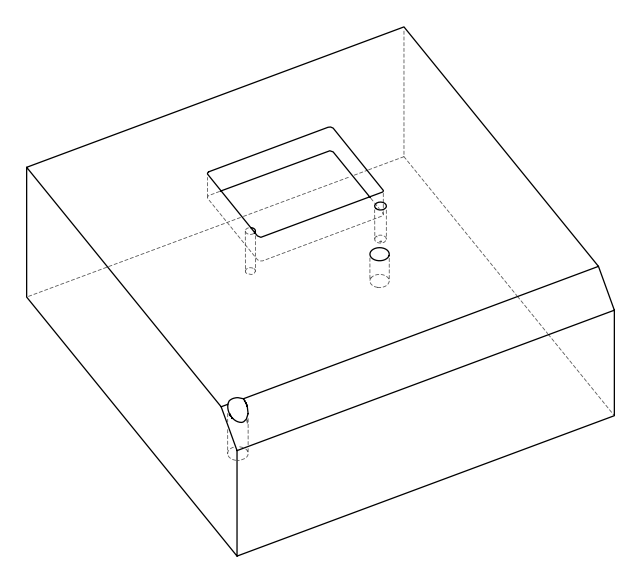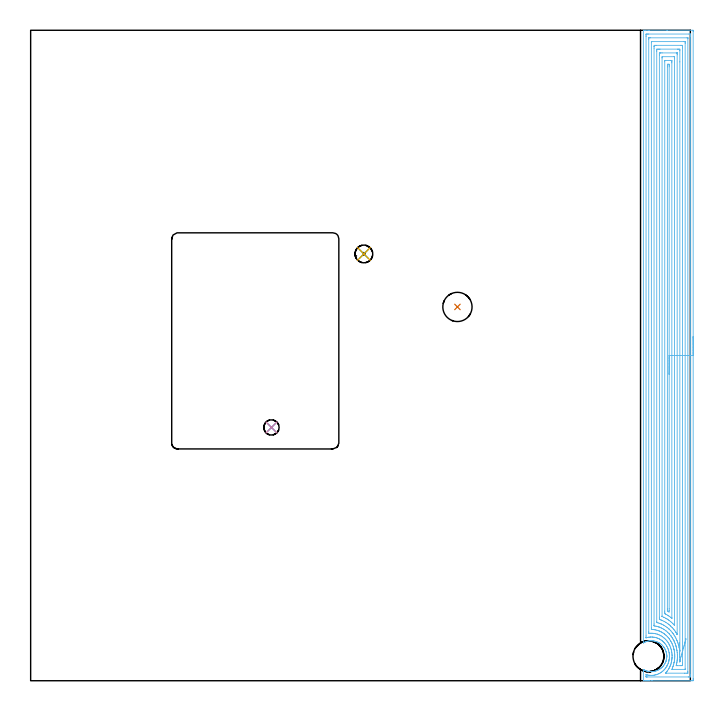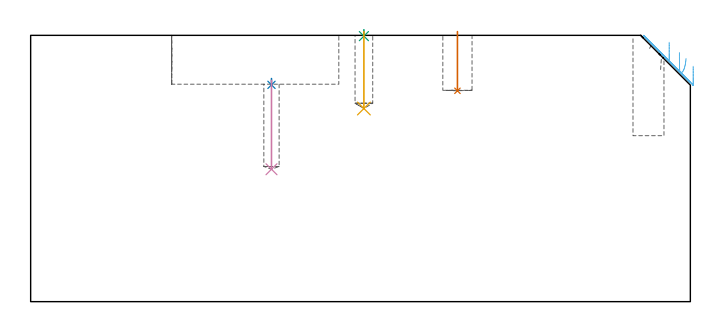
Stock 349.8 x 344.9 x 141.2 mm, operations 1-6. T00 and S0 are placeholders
(PLAN: 8 operations, 6 tool changes, 112.7 min)
(1 INDEXABLE_INSERT_DRILL_BLIND_HOLE_FROM_SOLID | STEP1POCKET | NXT0302_002 | 0.13 min | 5507 mm3)
(2 SPOT_DRILL | STEP1POCKET_1 | NXT0321_9005460120000 | 0.03 min | 2806 mm3)
(3 SPOT_DRILL_1 | STEP1POCKET_2 | NXT0321_9005460120000 | 0.03 min | 11 mm3)
(4 DRILL_BLIND_HOLE_INTO_CENTER | STEP1POCKET_1 | NXT0301_052 | 0.2 min | 2282 mm3)
(5 DRILL_BLIND_HOLE_INTO_CENTER_1 | STEP1POCKET_2 | UGT0301_209 | 0.16 min | 2552 mm3)
(6 AREA_MILL | FG_CHAMFER_SURFACE | UGT0205_001 | 27.6 min | 120172 mm3)
(7 MILL_RECTANGULAR_POCKET | POCKET_RECTANGULAR_STRAIGHT | NXT0201_008 | Follow Part, ap 1.5, ae 75% | 83.96 min | 259935 mm3)
(8 MILL_BLIND_HOLE_FROM_SOLID_MATERIAL | STEP1POCKET_3 | UGT0201_132 | Spiral | 0.6 min | 10312 mm3)
(TOOL NXT0302_002 | Index. Insert Drill 15.5mm [880-D1550L20-05] | D15.5 PA176 FL78 Z2)
(TOOL NXT0321_9005460120000 | NC Spot Drill, 142deg, 12mm, Carbide, Uncoated | D12 PA142 FL30 Z2)
(TOOL NXT0301_052 | Carbide Drill 8.1mm [860.1-0810-024A1-MM 2214] | D8.1 PA140 FL47 Z2)
(TOOL UGT0301_209 | Twist Drill 9.4 mm | D9.4 PA118 FL78 Z2)
(TOOL UGT0205_001 | Chamfer Mill 20 x 3 x 45 deg. | D20 FL50 Z2)
(TOOL NXT0201_008 | ENDMILL 6mm [2P460-0600-NA 1630] | D6 FL26 Z6)
(TOOL UGT0201_132 | Carbide End Mill 14.0 | D14 FL30 Z4)
(OP 1 INDEXABLE_INSERT_DRILL_BLIND_HOLE_FROM_SOLID)
G17 G21 G94 G90
T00 M6
G54
G17 G0 G90 X226.3 Y198.2 S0 M3
G43 Z151.2 H1
G94 G81 G98 Z111.8 F250. R143.2
G80
M5
M2
(OP 2 SPOT_DRILL)
G17 G21 G94 G90
T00 M6
G54
G17 G0 G90 X127.7 Y134.3 S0 M3
G43 Z151.2 H0
G94 G81 G98 Z114.951 F250. R118.3
G80
M5
M2
(OP 3 SPOT_DRILL_1)
G17 G21 G94 G90
T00 M6
G54
G17 G0 G90 X176.7 Y226.3 S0 M3
G43 Z151.2 H0
G94 G81 G98 Z140.795 F250. R144.2
G80
M5
M2
(OP 4 DRILL_BLIND_HOLE_INTO_CENTER)
G17 G21 G94 G90
T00 M6
G54
G17 G0 G90 X127.7 Y134.3 S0 M3
G43 Z151.2 H1
G94 G81 G98 Z70.2 F250. R117.3
G80
M5
M2
(OP 5 DRILL_BLIND_HOLE_INTO_CENTER_1)
G17 G21 G94 G90
T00 M6
G54
G17 G0 G90 X176.7 Y226.3 S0 M3
G43 Z151.2 H0
G94 G81 G98 Z102.4 F250. R143.2
G80
M5
M2
(OP 6 AREA_MILL)
G17 G21 G94 G90
T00 M6
G54
G17 G0 G90 X351.3 Y182.45 S1061 M3
G43 Z151.2 H0
Z124.8
G94 G1 Y182.412 Z123.928 F250.
Y182.298 Z123.063
Y182.109 Z122.212
Y181.847 Z121.38
Y181.513 Z120.574
Y181.11 Z119.8
Y180.641 Z119.064
Y180.11 Z118.372
Y179.521 Z117.729
Y178.878 Z117.14
Y178.186 Z116.608
Y177.45 Z116.14
Y176.676 Z115.737
Y175.87 Z115.403
Y175.038 Z115.141
Y174.186 Z114.952
Y173.322 Z114.838
Y172.45 Z114.8
Y1.06
X351.299 Y0.609 Z114.801
X351.295 Y0.172 Z114.803
X351.292 Y0.01 Z114.806
X350.865 Y0.005 Z115.233
X350.264 Y0. Z115.833
X329.457 Z136.639
X327.976 Z138.118
X327.416 Z138.681
X327.096 Z139.
X326.536 Z139.56
X326.216 Z139.879
X325.217 Z140.882
X324.998 Z141.102
X324.907 Y0.01 Z141.192
X324.9 Y0.162 Z141.2
Y5.072
X324.907 Y5.943 Z141.193
X324.998 Y5.898 Z141.102
X325.243 Y5.775 Z140.857
X325.441 Y5.672 Z140.659
X325.891 Y5.466 Z140.209
X326.566 Y5.204 Z139.534
X326.783 Y5.139 Z139.317
X327.228 Y5.025 Z138.872
X327.675 Y4.933 Z138.425
X328.121 Y4.867 Z137.979
X328.568 Y4.826 Z137.532
X329.014 Y4.808 Z137.086
X329.46 Y4.815 Z136.64
X329.907 Y4.846 Z136.193
X330.353 Y4.904 Z135.747
X330.8 Y4.986 Z135.3
X331.245 Y5.094 Z134.855
X331.633 Y5.204 Z134.467
X332.138 Y5.393 Z133.962
X332.588 Y5.587 Z133.512
X333.03 Y5.813 Z133.07
X333.521 Y6.098 Z132.578
X333.923 Y6.377 Z132.177
X334.306 Y6.675 Z131.793
X334.519 Y6.857 Z131.58
X334.677 Y6.993 Z131.422
X334.815 Y7.125 Z131.285
X335.169 Y7.498 Z130.93
X335.386 Y7.75 Z130.712
X335.505 Y7.887 Z130.594
X335.707 Y8.149 Z130.392
X335.924 Y8.461 Z130.176
X336.127 Y8.781 Z129.972
X336.369 Y9.225 Z129.729
X336.599 Y9.691 Z129.499
X336.615 Y9.732 Z129.483
X336.712 Y9.982 Z129.383
X336.771 Y10.128 Z129.327
X336.78 Y10.152 Z129.319
X336.818 Y10.264 Z129.281
X336.872 Y10.428 Z129.22
X336.923 Y10.57 Z129.173
X337.049 Y11.016 Z129.051
X337.114 Y11.321 Z128.981
X337.146 Y11.465 Z128.95
X337.218 Y11.911 Z128.878
X337.247 Y12.214 Z128.843
X337.264 Y12.359 Z128.83
X337.274 Y12.525 Z128.823
X337.275 Y12.541 Z128.822
X337.28 Y12.677 Z128.812
X337.284 Y12.734 Z128.81
X337.288 Y12.806 Z128.806
X337.287 Y12.844 Z128.804
Y12.964 Z128.805
Y13.009 Z128.804
X337.286 Y13.21 Z128.807
X337.285 Y13.253
X337.279 Y13.382 Z128.815
X337.275 Y13.464 Z128.822
X337.274 Y13.483 Z128.823
X337.268 Y13.585 Z128.828
X337.264 Y13.659 Z128.835
X337.262 Y13.701 Z128.837
X337.227 Y13.999 Z128.869
X337.22 Y14.077 Z128.879
X337.212 Y14.148 Z128.887
X337.135 Y14.596 Z128.962
X337.066 Y14.892 Z129.027
X337.033 Y15.042 Z129.063
X337.029 Y15.056 Z129.067
X336.946 Y15.338 Z129.149
X336.902 Y15.491 Z129.195
X336.748 Y15.936 Z129.35
X336.6 Y16.307 Z129.5
X336.476 Y16.571 Z129.622
X336.422 Y16.677 Z129.675
X336.345 Y16.831 Z129.753
X336.081 Y17.283 Z130.017
X335.906 Y17.557 Z130.194
X335.798 Y17.725 Z130.302
X335.707 Y17.852 Z130.392
X335.394 Y18.242 Z130.704
X335.065 Y18.62 Z131.033
X335.019 Y18.665 Z131.077
X334.926 Y18.76 Z131.172
X334.815 Y18.872 Z131.284
X334.451 Y19.201 Z131.648
X334.075 Y19.514 Z132.022
X333.922 Y19.627 Z132.176
X333.659 Y19.801 Z132.439
X333.48 Y19.92 Z132.618
X333.258 Y20.052 Z132.84
X333.03 Y20.188 Z133.07
X332.917 Y20.248 Z133.183
X332.613 Y20.408 Z133.487
X332.138 Y20.607 Z133.962
X331.694 Y20.77 Z134.406
X331.245 Y20.906 Z134.855
X330.8 Y21.014 Z135.3
X330.353 Y21.096 Z135.747
X329.907 Y21.153 Z136.193
X329.46 Y21.185 Z136.64
X329.014 Y21.192 Z137.086
X328.568 Y21.175 Z137.532
X328.121 Y21.133 Z137.979
X327.675 Y21.067 Z138.425
X327.228 Y20.975 Z138.872
X326.783 Y20.858 Z139.317
X326.334 Y20.712 Z139.766
X325.89 Y20.54 Z140.21
X325.587 Y20.408 Z140.513
X325.094 Y20.148 Z141.006
X325.029 Y20.116 Z141.067
X324.994 Y20.099 Z141.1
X324.903 Y20.057 Z141.189
X324.9 Y20.248 Z141.2
Y344.738
X324.906 Y344.89 Z141.193
X325.217 Y344.9 Z140.882
X325.575 Z140.524
X326.216 Z139.879
X327.416 Z138.68
X327.976 Z138.118
X337.45 Z128.647
X350.865 Z115.233
X351.147 Y344.897 Z114.95
X351.292 Y344.89 Z114.805
X351.299 Y344.743 Z114.799
X351.3 Y344.291 Z114.8
Y172.45
X349.886 Z116.214
Y3.287
X349.885 Y2.495 Z116.215
X349.883 Y2.394 Z116.217
X349.874 Y2.01 Z116.226
X349.49 Y2.003 Z116.61
X349.104 Y2.001 Z116.996
X348.715 Y2. Z117.385
X327.096 Y2.001 Z139.004
X326.601 Y2.004 Z139.499
X326.405 Y2.01 Z139.695
X326.321 Y2.036 Z139.779
X326.316 Y2.292 Z139.784
Y2.394
X326.321 Y3.18 Z139.779
X326.326 Y3.222 Z139.774
X326.389 Y3.207 Z139.711
X326.74 Y3.123 Z139.36
X327.096 Y3.041 Z139.004
X327.404 Y2.975 Z138.696
X327.976 Y2.888 Z138.124
X328.412 Y2.845 Z137.688
X328.857 Y2.824 Z137.243
X329.315 Y2.822 Z136.785
X329.737 Y2.842 Z136.363
X330.14 Y2.878 Z135.96
X330.617 Y2.946 Z135.483
X330.902 Y2.998 Z135.198
X331.498 Y3.134 Z134.602
X331.619 Y3.164 Z134.481
X332.034 Y3.287 Z134.066
X332.285 Y3.381 Z133.815
X332.378 Y3.419 Z133.722
X332.906 Y3.644 Z133.194
X333.258 Y3.814 Z132.842
X333.498 Y3.936 Z132.602
X333.938 Y4.179 Z132.162
X334.063 Y4.256 Z132.037
X334.139 Y4.306 Z131.961
X334.584 Y4.62 Z131.516
X335.019 Y4.953 Z131.081
X335.085 Y5.006 Z131.015
X335.163 Y5.072 Z130.937
X335.551 Y5.426 Z130.549
X335.899 Y5.778 Z130.201
X335.99 Y5.873 Z130.11
X336.073 Y5.965 Z130.027
X336.401 Y6.352 Z129.699
X336.793 Y6.857 Z129.307
X336.824 Y6.902 Z129.276
X337.227 Y7.54 Z128.873
X337.348 Y7.75 Z128.752
X337.416 Y7.874 Z128.684
X337.459 Y7.954 Z128.641
X337.66 Y8.349 Z128.44
X337.754 Y8.547 Z128.346
X337.796 Y8.643 Z128.304
X338.009 Y9.181 Z128.091
X338.137 Y9.535 Z127.963
X338.195 Y9.71 Z127.905
X338.236 Y9.844 Z127.864
X338.397 Y10.428 Z127.703
X338.414 Y10.492 Z127.686
X338.425 Y10.545 Z127.675
X338.54 Y11.108 Z127.56
X338.569 Y11.291 Z127.531
X338.573 Y11.321 Z127.527
X338.662 Y12.09 Z127.438
X338.671 Y12.214 Z127.429
X338.699 Y12.946 Z127.401
X338.698 Y13.106 Z127.402
X338.665 Y13.873 Z127.435
X338.654 Y13.999 Z127.446
X338.608 Y14.405 Z127.492
X338.541 Y14.891 Z127.559
X338.54 Y14.894 Z127.56
X338.341 Y15.784 Z127.759
X338.259 Y16.07 Z127.841
X338.06 Y16.677 Z128.04
X337.953 Y16.966 Z128.147
X337.744 Y17.485 Z128.356
X337.704 Y17.57 Z128.396
X337.66 Y17.661 Z128.44
X337.382 Y18.18 Z128.718
X337.218 Y18.462 Z128.882
X336.78 Y19.151 Z129.32
X336.63 Y19.355 Z129.47
X336.303 Y19.762 Z129.797
X335.899 Y20.234 Z130.201
X335.886 Y20.248 Z130.214
X335.44 Y20.67 Z130.66
X335.019 Y21.043 Z131.081
X334.904 Y21.14 Z131.196
X334.465 Y21.465 Z131.635
X334.139 Y21.682 Z131.961
X333.926 Y21.817 Z132.174
X333.568 Y22.033 Z132.532
X333.258 Y22.193 Z132.842
X332.946 Y22.35 Z133.154
X332.378 Y22.575 Z133.722
X332.044 Y22.697 Z134.056
X331.571 Y22.851 Z134.529
X331.498 Y22.871 Z134.602
X331.281 Y22.926 Z134.819
X330.617 Y23.057 Z135.483
X330.461 Y23.085 Z135.639
X329.737 Y23.158 Z136.363
X329.491 Y23.175 Z136.609
X328.857 Y23.177 Z137.243
X328.618 Y23.168 Z137.482
X327.976 Y23.112 Z138.124
X327.813 Y23.091 Z138.287
X327.096 Y22.967 Z139.004
X327.062 Y22.961 Z139.038
X326.911 Y22.926 Z139.189
X326.334 Y22.766 Z139.766
X326.325 Z139.775
X326.322 Y22.768 Z139.778
X326.319 Y22.781 Z139.781
X326.316 Y22.825 Z139.784
X326.315 Y22.926 Z139.785
X326.314 Y23.719 Z139.786
Y341.613
X326.316 Y342.405 Z139.784
X326.317 Y342.506 Z139.783
X326.326 Y342.89 Z139.774
X326.71 Y342.897 Z139.39
X327.096 Y342.899 Z139.004
X327.588 Y342.9 Z138.512
X349.104 Y342.899 Z116.996
X349.599 Y342.896 Z116.501
X349.795 Y342.89 Z116.305
X349.879 Y342.864 Z116.221
X349.884 Y342.607 Z116.216
X349.885 Y342.506 Z116.215
X349.886 Y341.713 Z116.214
Y172.45
X348.472 Z117.628
X348.471 Y4.821 Z117.629
X348.466 Y4.179 Z117.634
X348.465 Y4.055 Z117.635
X348.454 Y4.009 Z117.646
X348.397 Y4.004 Z117.703
X348.224 Y4.002 Z117.876
X347.52 Y4. Z118.58
X346.64 Z119.46
X336.955 Y4.001 Z129.145
X336.78 Y4.005 Z129.32
X336.622 Y4.01 Z129.478
X336.755 Y4.179 Z129.345
X336.766 Y4.193 Z129.334
X336.78 Y4.208 Z129.32
X337.179 Y4.667 Z128.921
X337.505 Y5.072 Z128.595
X337.66 Y5.278 Z128.44
X338.125 Y5.965 Z127.975
X338.29 Y6.22 Z127.81
X338.54 Y6.665 Z127.56
X338.64 Y6.857 Z127.46
X338.902 Y7.384 Z127.198
X339.064 Y7.75 Z127.036
X339.166 Y8.008 Z126.934
X339.407 Y8.643 Z126.693
X339.41 Y8.653 Z126.69
X339.421 Y8.683 Z126.679
X339.613 Y9.34 Z126.487
X339.667 Y9.535 Z126.433
X339.753 Y9.872 Z126.347
X339.867 Y10.428 Z126.233
X339.934 Y10.8 Z126.166
X340.004 Y11.321 Z126.096
X340.037 Y11.588 Z126.063
X340.068 Y11.883 Z126.032
X340.087 Y12.214 Z126.013
X340.096 Y12.421 Z126.004
X340.112 Y13.106 Z125.988
X340.107 Y13.303 Z125.993
X340.076 Y13.999 Z126.024
X340.058 Y14.246 Z126.042
X339.981 Y14.892 Z126.119
X339.922 Y15.276 Z126.178
X339.819 Y15.784 Z126.281
X339.684 Y16.41 Z126.416
X339.61 Y16.677 Z126.49
X339.421 Y17.296 Z126.679
X339.329 Y17.57 Z126.771
X339.277 Y17.715 Z126.823
X338.971 Y18.462 Z127.129
X338.835 Y18.762 Z127.265
X338.54 Y19.347 Z127.56
X338.531 Y19.364 Z127.569
X337.984 Y20.248 Z128.116
X337.66 Y20.73 Z128.44
X337.336 Y21.14 Z128.764
X336.78 Y21.789 Z129.32
X336.539 Y22.033 Z129.561
X336.212 Y22.345 Z129.888
X335.899 Y22.62 Z130.201
X335.535 Y22.926 Z130.565
X335.019 Y23.307 Z131.081
X334.219 Y23.818 Z131.881
X334.139 Y23.866 Z131.961
X334.033 Y23.925 Z132.067
X333.258 Y24.298 Z132.842
X332.473 Y24.615 Z133.627
X332.378 Y24.647 Z133.722
X332.181 Y24.711 Z133.919
X331.498 Y24.892 Z134.602
X331.265 Y24.947 Z134.835
X330.617 Y25.068 Z135.483
X330.217 Y25.117 Z135.883
X329.737 Y25.16 Z136.363
X329.278 Y25.177 Z136.822
X328.857 Z137.243
X328.418 Y25.156 Z137.682
X327.976 Y25.122 Z138.124
X327.814 Y25.11 Z138.286
X327.751 Y25.107 Z138.349
X327.738 Z138.362
X327.735 Y25.126 Z138.365
X327.732 Y25.185 Z138.368
X327.73 Y25.352 Z138.37
X327.729 Y25.604 Z138.371
Y25.855
Y340.079
X327.734 Y340.721 Z138.366
X327.735 Y340.845 Z138.365
X327.746 Y340.89 Z138.354
X327.804 Y340.896 Z138.296
X327.976 Y340.898 Z138.124
X328.68 Y340.9 Z137.42
X348.047 Z118.053
X348.224 Y340.898 Z117.876
X348.4 Y340.894 Z117.7
X348.45 Y340.89 Z117.65
X348.465 Y340.885 Z117.635
X348.467 Y340.87 Z117.633
X348.47 Y340.804 Z117.63
X348.471 Y340.721 Z117.629
X348.472 Y340.469 Z117.628
Y172.45
X347.057 Z119.043
Y6.255
X347.055 Y6.054 Z119.045
X347.053 Y6.02 Z119.047
X347.05 Y6.01 Z119.05
X347.043 Y6.007 Z119.057
X346.991 Y6.003 Z119.109
X346.886 Y6.001 Z119.214
X340.265 Z125.835
X339.967 Y6.019 Z126.133
X340.301 Y6.763 Z125.799
X340.328 Y6.83 Z125.772
X340.338 Y6.857 Z125.762
X340.567 Y7.48 Z125.533
X340.665 Y7.75 Z125.435
X340.79 Y8.147 Z125.31
X340.939 Y8.643 Z125.161
X340.991 Y8.836 Z125.109
X341.163 Y9.535 Z124.937
X341.166 Y9.551 Z124.934
X341.181 Y9.622 Z124.919
X341.305 Y10.303 Z124.795
X341.324 Y10.428 Z124.776
X341.41 Y11.088 Z124.69
X341.437 Y11.321 Z124.663
X341.488 Y11.902 Z124.612
X341.503 Y12.214 Z124.597
X341.519 Y12.763 Z124.581
X341.526 Y13.106 Z124.574
X341.508 Y13.668 Z124.592
X341.493 Y13.999 Z124.607
X341.447 Y14.622 Z124.653
X341.415 Y14.892 Z124.685
X341.314 Y15.65 Z124.786
X341.29 Y15.784 Z124.81
X341.181 Y16.356 Z124.919
X341.112 Y16.677 Z124.988
X341.091 Y16.768 Z125.009
X340.978 Y17.219 Z125.122
X340.877 Y17.57 Z125.223
X340.74 Y18.017 Z125.36
X340.591 Y18.462 Z125.509
X340.301 Y19.219 Z125.799
X340.247 Y19.355 Z125.853
X340.207 Y19.45 Z125.893
X339.966 Y19.962 Z126.134
X339.821 Y20.248 Z126.279
X339.681 Y20.512 Z126.419
X339.421 Y20.963 Z126.679
X339.315 Y21.14 Z126.785
X339.144 Y21.421 Z126.956
X338.734 Y22.033 Z127.366
X338.54 Y22.3 Z127.56
X338.028 Y22.926 Z128.072
X337.66 Y23.354 Z128.44
X337.194 Y23.818 Z128.906
X336.78 Y24.201 Z129.32
X336.172 Y24.711 Z129.928
X335.899 Y24.912 Z130.201
X335.274 Y25.345 Z130.826
X335.019 Y25.505 Z131.081
X334.858 Y25.604 Z131.242
X334.394 Y25.856 Z131.706
X334.139 Y25.982 Z131.961
X333.443 Y26.309 Z132.657
X333.258 Y26.383 Z132.842
X332.966 Y26.496 Z133.134
X332.378 Y26.685 Z133.722
X332.113 Y26.765 Z133.987
X331.498 Y26.914 Z134.602
X330.982 Y27.019 Z135.118
X330.617 Y27.074 Z135.483
X329.976 Y27.147 Z136.124
X329.737 Y27.164 Z136.363
X329.528 Y27.177 Z136.572
X329.15 Y27.198 Z136.95
X329.148 Y27.389 Z136.952
X329.144 Y27.991 Z136.956
X329.143 Y57.868 Z136.957
Y338.645
X329.145 Y338.846 Z136.955
X329.147 Y338.88 Z136.953
X329.15 Y338.89 Z136.95
X329.157 Y338.893 Z136.943
X329.209 Y338.897 Z136.891
X329.314 Y338.899 Z136.786
X346.498 Y338.9 Z119.602
X346.889 Y338.899 Z119.211
X346.987 Y338.896 Z119.113
X347.035 Y338.891 Z119.065
X347.051 Y338.888 Z119.049
X347.052 Y338.873 Z119.048
X347.055 Y338.774 Z119.045
X347.057 Y338.333 Z119.043
Y338.043
Y172.45
X345.643 Z120.457
Y9.474
X345.639 Y8.643 Z120.461
X345.637 Y8.588 Z120.463
X345.583 Y8.01 Z120.517
X345.333 Y8.004 Z120.767
X344.702 Y8.001 Z121.398
X344.456 Y8. Z121.644
X342.694 Y8.002 Z123.406
X342.346 Y8.01 Z123.754
X342.298 Y8.017 Z123.802
X342.439 Y8.643 Z123.661
X342.531 Y9.059 Z123.569
X342.624 Y9.535 Z123.476
X342.674 Y9.807 Z123.426
X342.764 Y10.428 Z123.336
X342.785 Y10.587 Z123.315
X342.867 Y11.321 Z123.233
X342.873 Y11.39 Z123.227
X342.9 Y11.786 Z123.2
X342.925 Y12.214 Z123.175
X342.926 Y12.23 Z123.174
X342.942 Y12.821 Z123.158
X342.947 Y13.101 Z123.153
Y13.106
X342.942 Y13.324 Z123.158
X342.916 Y13.999 Z123.184
X342.915 Y14.026 Z123.185
X342.85 Y14.892 Z123.25
X342.84 Y14.995 Z123.26
X342.735 Y15.784 Z123.365
X342.7 Y16.029 Z123.4
X342.58 Y16.677 Z123.52
X342.486 Y17.139 Z123.614
X342.387 Y17.57 Z123.713
X342.313 Y17.882 Z123.787
X342.19 Y18.332 Z123.91
X342.15 Y18.462 Z123.95
X342.061 Y18.744 Z124.039
X341.856 Y19.355 Z124.244
X341.732 Y19.689 Z124.368
X341.507 Y20.248 Z124.593
X341.181 Y21. Z124.919
X341.114 Y21.14 Z124.986
X341.046 Y21.277 Z125.054
X340.771 Y21.785 Z125.329
X340.628 Y22.033 Z125.472
X340.301 Y22.576 Z125.799
X340.078 Y22.926 Z126.022
X339.622 Y23.614 Z126.478
X339.468 Y23.818 Z126.632
X339.421 Y23.878 Z126.679
X338.722 Y24.711 Z127.378
X338.54 Y24.919 Z127.56
X337.849 Y25.604 Z128.251
X337.66 Y25.777 Z128.44
X336.821 Y26.496 Z129.279
X336.78 Y26.528 Z129.32
X336.661 Y26.617 Z129.439
X335.899 Y27.129 Z130.201
X335.494 Y27.389 Z130.606
X335.019 Y27.657 Z131.081
X334.479 Y27.936 Z131.621
X334.139 Y28.09 Z131.961
X333.707 Y28.282 Z132.393
X333.382 Y28.407 Z132.718
X333.258 Y28.451 Z132.842
X333.006 Y28.537 Z133.094
X332.378 Y28.724 Z133.722
X331.792 Y28.876 Z134.308
X331.498 Y28.934 Z134.602
X330.71 Y29.08 Z135.39
X330.617 Y29.1 Z135.483
X330.564 Y29.121 Z135.536
X330.561 Y29.174 Z135.539
X330.559 Y29.234 Z135.541
X330.557 Y30.067 Z135.543
Y335.426
X330.561 Y336.257 Z135.539
X330.563 Y336.312 Z135.537
X330.617 Y336.89 Z135.483
X330.868 Y336.896 Z135.232
X331.498 Y336.899 Z134.602
X331.744 Y336.9 Z134.356
X344.702 Y336.899 Z121.398
X344.95 Y336.898 Z121.15
X345.583 Y336.89 Z120.517
X345.637 Y336.257 Z120.463
X345.64 Y336.199 Z120.46
X345.643 Y335.364 Z120.457
Y335.303
Y172.45
X344.229 Z121.871
Y16.264
X344.228 Y15.784 Z121.872
X344.227 Y15.739 Z121.873
X344.224 Y15.641 Z121.876
X344.186 Y15.784 Z121.914
X344.172 Y15.87 Z121.928
X344.09 Y16.405 Z122.01
X344.043 Y16.677 Z122.057
X343.946 Y17.203 Z122.154
X343.89 Y17.501 Z122.21
X343.875 Y17.57 Z122.225
X343.822 Y17.817 Z122.278
X343.668 Y18.462 Z122.432
X343.614 Y18.673 Z122.486
X343.411 Y19.355 Z122.689
X343.218 Y19.967 Z122.882
X343.122 Y20.248 Z122.978
X342.942 Y20.728 Z123.158
X342.777 Y21.14 Z123.323
X342.66 Y21.426 Z123.44
X342.387 Y22.033 Z123.713
X342.061 Y22.691 Z124.039
X341.937 Y22.926 Z124.163
X341.78 Y23.211 Z124.32
X341.41 Y23.818 Z124.69
X341.181 Y24.182 Z124.919
X340.831 Y24.711 Z125.269
X340.614 Y25.027 Z125.486
X340.301 Y25.437 Z125.799
X340.167 Y25.604 Z125.933
X339.421 Y26.496 Z126.679
X339.233 Y26.687 Z126.867
X338.54 Y27.362 Z127.56
X338.511 Y27.389 Z127.589
X337.66 Y28.109 Z128.44
X337.448 Y28.282 Z128.652
X336.78 Y28.748 Z129.32
X336.138 Y29.174 Z129.962
X335.899 Y29.317 Z130.201
X335.572 Y29.507 Z130.528
X335.019 Y29.78 Z131.081
X334.412 Y30.067 Z131.688
X334.139 Y30.183 Z131.961
X333.946 Y30.262 Z132.154
X333.258 Y30.499 Z132.842
X332.639 Y30.695 Z133.461
X332.225 Y30.806 Z133.875
X332.049 Y30.854 Z134.051
X331.981 Y30.874 Z134.119
X331.978 Y30.903 Z134.122
X331.975 Y30.96 Z134.125
X331.972 Y31.372 Z134.128
X331.971 Y333.579 Z134.129
X331.972 Y333.991 Z134.128
X331.975 Y334.472 Z134.125
X331.978 Y334.877 Z134.122
X332.378 Y334.89 Z133.722
X332.838 Y334.898 Z133.262
X333.258 Y334.899 Z132.842
X333.716 Y334.9 Z132.384
X342.942 Y334.899 Z123.158
X343.402 Y334.898 Z122.698
X343.822 Y334.89 Z122.278
X344.222 Y334.875 Z121.878
X344.226 Y334.472 Z121.874
X344.228 Y334.06 Z121.872
X344.229 Y328.144 Z121.871
Y172.45
X342.815 Z123.285
X342.814 Y24.84 Z123.286
X342.813 Y24.711 Z123.287
X342.81 Y24.607 Z123.29
X342.808 Y24.603 Z123.292
X342.805 Z123.295
X342.794 Y24.617 Z123.306
X342.736 Y24.711 Z123.364
X342.408 Y25.253 Z123.692
X342.182 Y25.604 Z123.918
X342.061 Y25.785 Z124.039
X341.574 Y26.496 Z124.526
X341.181 Y27.001 Z124.919
X340.861 Y27.389 Z125.239
X340.301 Y28.05 Z125.799
X340.077 Y28.282 Z126.023
X339.421 Y28.923 Z126.679
X339.148 Y29.174 Z126.952
X338.54 Y29.692 Z127.56
X338.085 Y30.067 Z128.015
X337.66 Y30.363 Z128.44
X336.786 Y30.96 Z129.314
X336.769 Y30.971 Z129.331
X336.153 Y31.323 Z129.947
X335.899 Y31.458 Z130.201
X335.106 Y31.853 Z130.994
X335.019 Y31.893 Z131.081
X334.947 Y31.926 Z131.153
X334.431 Y32.14 Z131.669
X334.139 Y32.249 Z131.961
X333.527 Y32.473 Z132.573
X333.444 Y32.505 Z132.656
X333.427 Y32.514 Z132.673
X333.392 Y32.543 Z132.708
X333.389 Y32.613 Z132.711
X333.387 Y32.745 Z132.713
X333.385 Y33.509 Z132.715
Y33.638
Y331.794
X333.387 Y332.556 Z132.713
X333.388 Y332.686 Z132.712
X333.392 Y332.868 Z132.708
X333.718 Y332.89 Z132.382
X333.93 Y332.898 Z132.17
X334.139 Y332.899 Z131.961
X334.808 Y332.9 Z131.292
X342.732 Y332.899 Z123.368
X342.783 Y332.897 Z123.317
X342.798 Y332.894 Z123.302
X342.808 Y332.889 Z123.292
X342.81 Y332.869 Z123.29
X342.813 Y332.817 Z123.287
X342.814 Y332.686 Z123.286
X342.815 Y331.923 Z123.285
Y172.45
X341.401 Z124.699
X341.4 Y29.845 Z124.7
X341.397 Y29.622 Z124.703
X341.393 Y29.475 Z124.707
X341.389 Y29.393 Z124.711
X341.336 Y29.45 Z124.764
X341.181 Y29.615 Z124.919
X340.738 Y30.067 Z125.362
X340.301 Y30.493 Z125.799
X339.793 Y30.96 Z126.307
X339.421 Y31.277 Z126.679
X338.724 Y31.853 Z127.376
X338.54 Y31.985 Z127.56
X338.12 Y32.279 Z127.98
X337.66 Y32.585 Z128.44
X337.416 Y32.745 Z128.684
X336.78 Y33.121 Z129.32
X336.005 Y33.531 Z130.095
X335.899 Y33.582 Z130.201
X335.784 Y33.638 Z130.316
X335.019 Y33.984 Z131.081
X334.863 Y34.056 Z131.237
X334.817 Y34.081 Z131.283
X334.808 Y34.087 Z131.292
X334.805 Y34.107 Z131.295
X334.802 Y34.16 Z131.298
X334.8 Y34.308 Z131.3
Y330.23
X334.802 Y330.453 Z131.298
X334.807 Y330.889 Z131.293
X335.019 Y330.9 Z131.081
X341.181 Z124.919
X341.394 Y330.89 Z124.706
X341.399 Y330.826 Z124.701
X341.4 Y330.805 Z124.7
Y330.679
X341.401 Y330.008 Z124.699
Y172.45
X339.986 Z126.114
Y33.351
X339.984 Y33.208 Z126.116
X339.982 Y33.173 Z126.118
X339.981 Y33.162 Z126.119
X339.973 Y33.16 Z126.127
X339.371 Y33.638 Z126.729
X338.54 Y34.203 Z127.56
X338.053 Y34.531 Z128.047
X337.66 Y34.765 Z128.44
X337.11 Y35.088 Z128.99
X336.78 Y35.261 Z129.32
X336.47 Y35.423 Z129.63
X336.221 Y35.573 Z129.879
X336.218 Y35.71 Z129.882
X336.215 Y35.996 Z129.885
X336.214 Y36.316 Z129.886
Y36.89
Y328.223
X336.217 Y328.794 Z129.883
X336.22 Y328.877 Z129.88
X336.222 Y328.89 Z129.878
X336.238 Y328.893 Z129.862
X336.279 Y328.897 Z129.821
X336.446 Y328.899 Z129.654
X339.634 Y328.9 Z126.466
X339.833 Y328.897 Z126.267
X339.932 Y328.893 Z126.168
X339.976 Y328.89 Z126.124
X339.979 Y328.862 Z126.121
X339.984 Y328.544 Z126.116
X339.986 Y328.223 Z126.114
Y327.649
Y172.45
X338.572 Z127.528
Y38.101
X338.571 Y37.209 Z127.529
Y37.178
X338.54 Y36.428 Z127.56
X338.289 Y36.571 Z127.811
X337.66 Y36.943 Z128.44
X337.632 Y37.209 Z128.468
X337.63 Y37.239 Z128.47
X337.628 Y38.101 Z128.472
Y325.545
X337.629 Y326.438 Z128.471
X337.63 Y326.468 Z128.47
X337.66 Y326.89 Z128.44
X338.089 Y326.895 Z128.011
X338.54 Y326.89 Z127.56
X338.57 Y326.438 Z127.53
X338.571 Y326.407 Z127.529
X338.572 Y325.545 Z127.528
Y172.45
Y171.578 Z127.566
Y170.713 Z127.68
Y169.862 Z127.869
Y169.03 Z128.131
Y168.224 Z128.465
Y167.45 Z128.868
Y166.714 Z129.336
Y166.022 Z129.867
Y165.379 Z130.457
Y164.79 Z131.1
Y164.258 Z131.792
Y163.79 Z132.528
Y163.387 Z133.302
Y163.053 Z134.108
Y162.791 Z134.94
Y162.602 Z135.791
Y162.488 Z136.656
Y162.45 Z137.528
G0 Z151.2
X343.997 Y20.258
Z132.106
G1 Y20.24 Z131.233
X344. Y20.146 Z130.366
X344.003 Y19.977 Z129.51
X344.009 Y19.734 Z128.673
X344.016 Y19.419 Z127.859
X344.025 Y19.034 Z127.076
X344.036 Y18.583 Z126.33
X344.047 Y18.068 Z125.626
X344.061 Y17.494 Z124.969
X344.075 Y16.864 Z124.365
X344.091 Y16.185 Z123.818
X344.107 Y15.46 Z123.333
X344.125 Y14.696 Z122.912
X344.143 Y13.898 Z122.56
X344.162 Y13.073 Z122.278
X344.182 Y12.226 Z122.07
X344.202 Y11.364 Z121.936
X344.222 Y10.494 Z121.878
X344.223 Y10.428 Z121.877
Y10.075
X344.222 Y10.023 Z121.878
X344.167 Y10.012 Z121.933
X344.169 Y10.077 Z121.931
X344.206 Y10.428 Z121.894
X344.21 Y10.45 Z121.89
X344.222 Y10.494 Z121.878
X344.451 Y11.314 Z121.689
X344.683 Y12.147 Z121.574
X344.918 Y12.986 Z121.535
X345.152 Y13.826 Z121.573
X345.385 Y14.659 Z121.686
X345.614 Y15.48 Z121.874
X345.837 Y16.281 Z122.135
X346.054 Y17.058 Z122.469
X346.262 Y17.803 Z122.871
X346.46 Y18.512 Z123.339
X346.646 Y19.179 Z123.869
X346.819 Y19.799 Z124.458
X346.978 Y20.368 Z125.101
X347.121 Y20.88 Z125.793
X347.247 Y21.332 Z126.528
X347.356 Y21.72 Z127.301
X347.445 Y22.043 Z128.107
X347.516 Y22.296 Z128.939
G0 Z151.2
M5
M2
